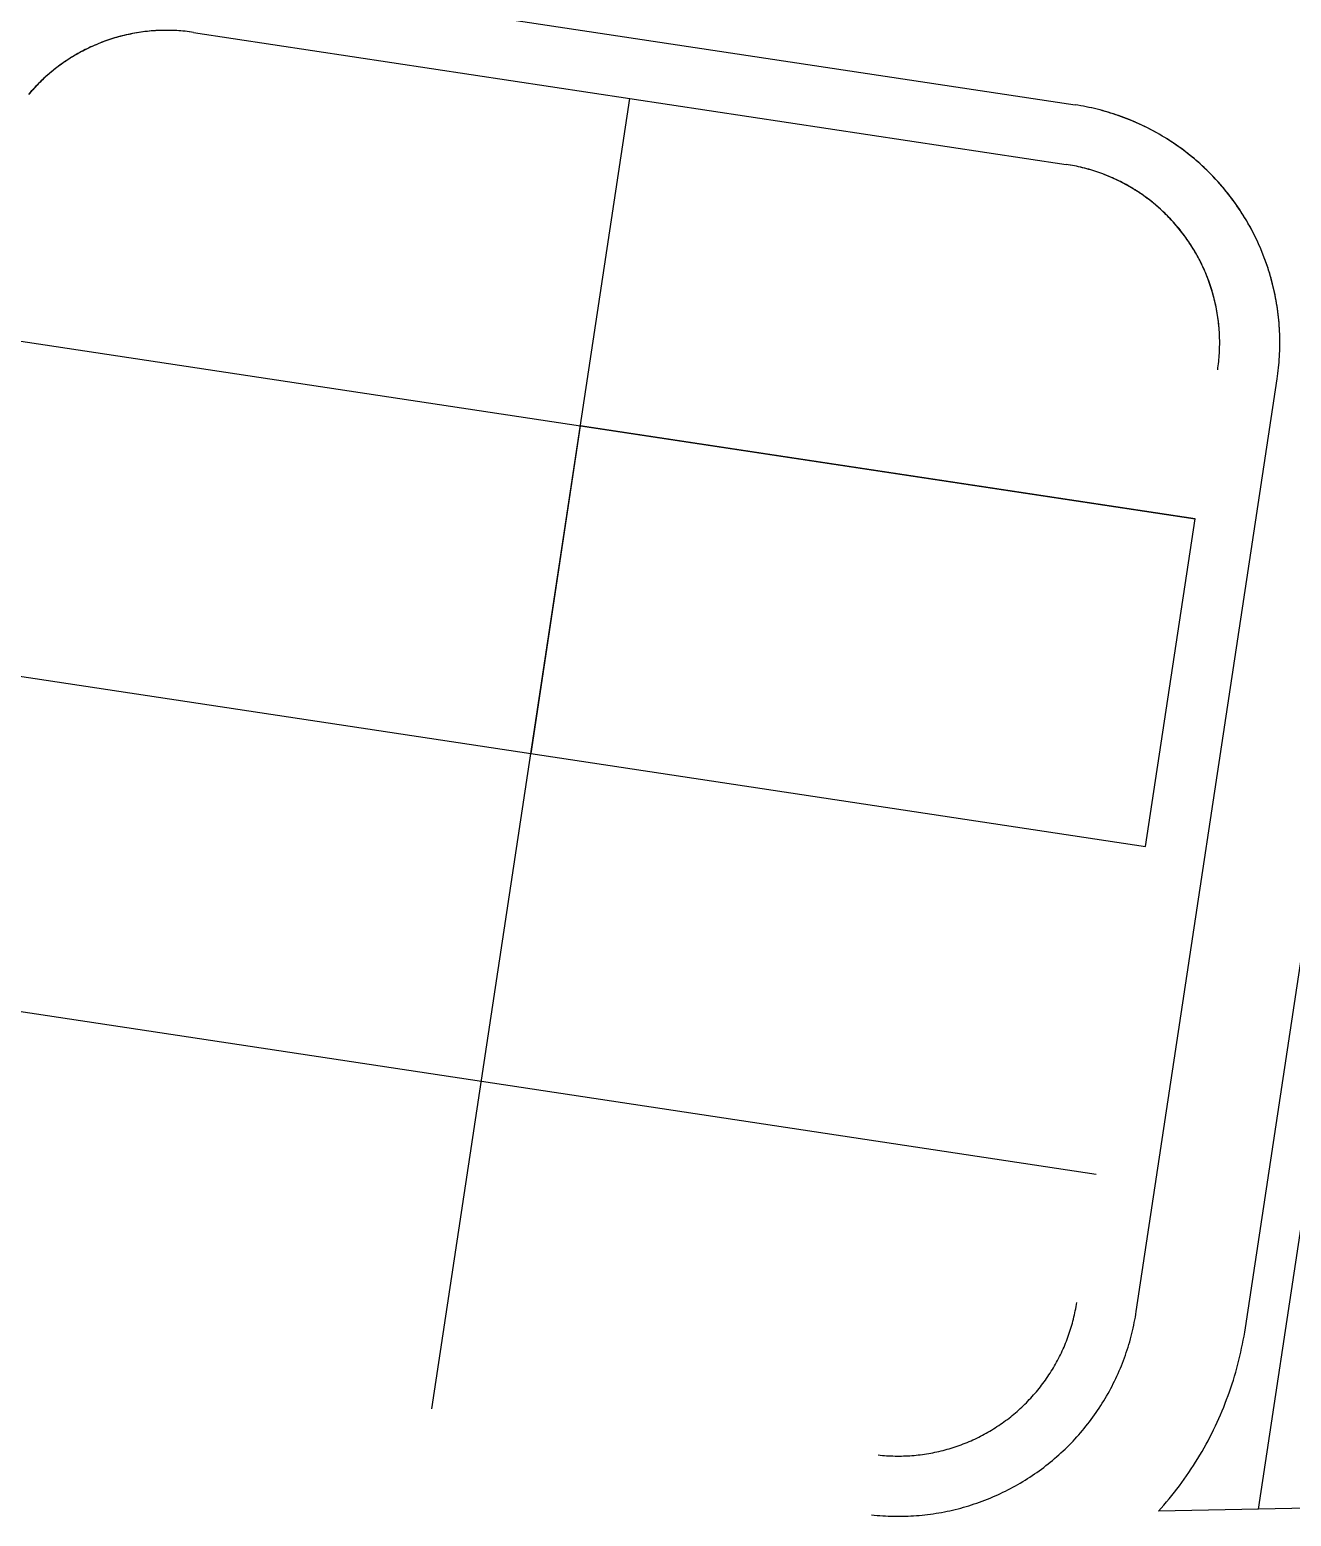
# Model space of a CAD drawing. Header units: metres. Extents: x 680594 to 684853, y 828874 to 830078.
# Drawn here: x 682629.1 to 682692, y 829528.9 to 829602.9 of the extents above; entities that cross this region are included whole.
import ezdxf

# ---------------------------------------------------------------- set-up
doc = ezdxf.new("R2010")
doc.units = ezdxf.units.M
doc.layers.add('PLOT_LINES', color=7, linetype='Continuous')

msp = doc.modelspace()

# ---------------------------------------------------------------- linework, layer by layer
at = {"layer": 'PLOT_LINES'}
for points in [[(682690.367, 829529.224), (682722.522, 829741.898)], [(682690.367, 829529.224), (682722.522, 829741.898)], [(682689.71, 829538.256), (682718.171, 829726.494)], [(682689.71, 829538.256), (682718.171, 829726.494)], [(682637.721, 829605.78), (682681.226, 829599.202)], [(682637.721, 829605.78), (682681.226, 829599.202)], [(682637.272, 829602.814), (682637.168, 829602.829), (682637.063, 829602.843), (682636.958, 829602.855), (682636.853, 829602.867), (682636.748, 829602.877), (682636.643, 829602.886), (682636.538, 829602.894), (682636.433, 829602.901), (682636.327, 829602.906), (682636.222, 829602.91), (682636.117, 829602.913), (682636.011, 829602.914), (682635.906, 829602.915), (682635.8, 829602.914), (682635.695, 829602.912), (682635.589, 829602.908), (682635.484, 829602.904), (682635.378, 829602.898), (682635.273, 829602.891), (682635.168, 829602.883), (682635.063, 829602.873), (682634.958, 829602.862), (682634.853, 829602.851), (682634.748, 829602.837), (682634.644, 829602.823), (682634.54, 829602.807), (682634.435, 829602.79), (682634.332, 829602.772), (682634.228, 829602.753), (682634.124, 829602.732), (682634.021, 829602.711), (682633.918, 829602.688), (682633.815, 829602.664), (682633.713, 829602.638), (682633.611, 829602.612), (682633.509, 829602.584), (682633.408, 829602.555), (682633.307, 829602.525), (682633.206, 829602.494), (682633.105, 829602.461), (682633.005, 829602.428), (682632.906, 829602.393), (682632.807, 829602.357), (682632.708, 829602.32), (682632.61, 829602.281), (682632.512, 829602.242), (682632.414, 829602.201), (682632.318, 829602.159), (682632.221, 829602.117), (682632.125, 829602.073), (682632.03, 829602.027), (682631.935, 829601.981), (682631.841, 829601.934), (682631.747, 829601.885), (682631.654, 829601.836), (682631.561, 829601.785), (682631.469, 829601.734), (682631.378, 829601.681), (682631.287, 829601.627), (682631.197, 829601.572), (682631.108, 829601.516), (682631.019, 829601.459), (682630.931, 829601.401), (682630.844, 829601.342), (682630.757, 829601.282), (682630.671, 829601.221), (682630.586, 829601.159), (682630.501, 829601.095), (682630.417, 829601.031), (682630.334, 829600.966), (682630.252, 829600.9), (682630.17, 829600.833), (682630.09, 829600.765), (682630.01, 829600.696), (682629.931, 829600.627), (682629.852, 829600.556), (682629.775, 829600.484), (682629.698, 829600.412), (682629.623, 829600.338), (682629.548, 829600.264), (682629.474, 829600.189), (682629.401, 829600.113), (682629.329, 829600.036), (682629.257, 829599.958), (682629.187, 829599.879), (682629.117, 829599.8), (682629.049, 829599.72)], [(682637.272, 829602.814), (682637.168, 829602.829), (682637.065, 829602.843), (682636.961, 829602.855), (682636.857, 829602.867), (682636.752, 829602.877), (682636.648, 829602.886), (682636.544, 829602.894), (682636.439, 829602.9), (682636.335, 829602.906), (682636.23, 829602.91), (682636.125, 829602.913), (682636.02, 829602.914), (682635.916, 829602.915), (682635.811, 829602.914), (682635.706, 829602.912), (682635.602, 829602.909), (682635.497, 829602.905), (682635.392, 829602.899), (682635.288, 829602.892), (682635.184, 829602.884), (682635.079, 829602.875), (682634.975, 829602.864), (682634.871, 829602.853), (682634.767, 829602.84), (682634.663, 829602.826), (682634.56, 829602.81), (682634.456, 829602.794), (682634.353, 829602.776), (682634.25, 829602.757), (682634.147, 829602.737), (682634.045, 829602.716), (682633.943, 829602.693), (682633.841, 829602.67), (682633.739, 829602.645), (682633.637, 829602.619), (682633.536, 829602.592), (682633.435, 829602.563), (682633.335, 829602.534), (682633.235, 829602.503), (682633.135, 829602.471), (682633.036, 829602.438), (682632.937, 829602.404), (682632.838, 829602.368), (682632.74, 829602.332), (682632.642, 829602.294), (682632.545, 829602.255), (682632.448, 829602.215), (682632.352, 829602.174), (682632.256, 829602.132), (682632.161, 829602.089), (682632.066, 829602.045), (682631.972, 829601.999), (682631.878, 829601.953), (682631.784, 829601.905), (682631.692, 829601.856), (682631.6, 829601.806), (682631.508, 829601.756), (682631.417, 829601.704), (682631.327, 829601.651), (682631.237, 829601.597), (682631.148, 829601.541), (682631.06, 829601.485), (682630.972, 829601.428), (682630.885, 829601.37), (682630.798, 829601.311), (682630.713, 829601.251), (682630.628, 829601.19), (682630.543, 829601.127), (682630.46, 829601.064), (682630.377, 829601), (682630.295, 829600.935), (682630.214, 829600.869), (682630.133, 829600.802), (682630.053, 829600.734), (682629.975, 829600.666), (682629.896, 829600.596), (682629.819, 829600.525), (682629.743, 829600.454), (682629.667, 829600.381), (682629.592, 829600.308), (682629.518, 829600.234), (682629.445, 829600.159), (682629.373, 829600.083), (682629.301, 829600.006), (682629.231, 829599.929), (682629.162, 829599.851), (682629.093, 829599.771)], [(682637.272, 829602.814), (682680.778, 829596.236)], [(682637.272, 829602.814), (682680.778, 829596.236)], [(682649.151, 829534.219), (682659.025, 829599.525)], [(682649.151, 829534.219), (682659.025, 829599.525)], [(682649.151, 829534.219), (682659.025, 829599.525)], [(682649.151, 829534.219), (682659.025, 829599.525)], [(682649.151, 829534.219), (682659.025, 829599.525)], [(682649.151, 829534.219), (682659.025, 829599.525)], [(682649.151, 829534.219), (682659.025, 829599.525)], [(682649.151, 829534.219), (682659.025, 829599.525)], [(682691.297, 829585.543), (682691.317, 829585.681), (682691.336, 829585.82), (682691.353, 829585.958), (682691.368, 829586.097), (682691.382, 829586.236), (682691.394, 829586.375), (682691.404, 829586.514), (682691.413, 829586.654), (682691.42, 829586.793), (682691.425, 829586.933), (682691.429, 829587.072), (682691.432, 829587.212), (682691.432, 829587.351), (682691.431, 829587.491), (682691.429, 829587.631), (682691.424, 829587.77), (682691.418, 829587.91), (682691.411, 829588.049), (682691.402, 829588.189), (682691.391, 829588.328), (682691.379, 829588.467), (682691.365, 829588.606), (682691.349, 829588.744), (682691.332, 829588.883), (682691.313, 829589.021), (682691.293, 829589.16), (682691.271, 829589.297), (682691.247, 829589.435), (682691.222, 829589.572), (682691.195, 829589.709), (682691.167, 829589.846), (682691.137, 829589.982), (682691.105, 829590.118), (682691.072, 829590.254), (682691.037, 829590.389), (682691.001, 829590.524), (682690.963, 829590.659), (682690.924, 829590.793), (682690.883, 829590.926), (682690.84, 829591.059), (682690.796, 829591.191), (682690.751, 829591.323), (682690.704, 829591.455), (682690.655, 829591.586), (682690.605, 829591.716), (682690.553, 829591.846), (682690.5, 829591.975), (682690.445, 829592.103), (682690.389, 829592.231), (682690.331, 829592.358), (682690.272, 829592.485), (682690.211, 829592.61), (682690.149, 829592.736), (682690.086, 829592.86), (682690.021, 829592.983), (682689.954, 829593.106), (682689.886, 829593.228), (682689.817, 829593.35), (682689.747, 829593.47), (682689.675, 829593.59), (682689.601, 829593.708), (682689.526, 829593.826), (682689.45, 829593.943), (682689.373, 829594.059), (682689.294, 829594.175), (682689.213, 829594.289), (682689.132, 829594.402), (682689.049, 829594.515), (682688.965, 829594.626), (682688.879, 829594.736), (682688.793, 829594.846), (682688.705, 829594.954), (682688.615, 829595.062), (682688.525, 829595.168), (682688.433, 829595.273), (682688.34, 829595.377), (682688.246, 829595.48), (682688.151, 829595.582), (682688.054, 829595.683), (682687.956, 829595.783), (682687.858, 829595.882), (682687.758, 829595.979), (682687.657, 829596.075), (682687.554, 829596.171), (682687.451, 829596.264), (682687.347, 829596.357), (682687.241, 829596.449), (682687.135, 829596.539), (682687.027, 829596.628), (682686.918, 829596.716), (682686.809, 829596.802), (682686.698, 829596.887), (682686.586, 829596.971), (682686.474, 829597.054), (682686.36, 829597.135), (682686.246, 829597.215), (682686.13, 829597.294), (682686.014, 829597.371), (682685.897, 829597.447), (682685.779, 829597.521), (682685.66, 829597.594), (682685.54, 829597.666), (682685.42, 829597.737), (682685.298, 829597.806), (682685.176, 829597.873), (682685.053, 829597.939), (682684.929, 829598.004), (682684.805, 829598.067), (682684.68, 829598.129), (682684.554, 829598.189), (682684.427, 829598.248), (682684.3, 829598.305), (682684.172, 829598.361), (682684.043, 829598.416), (682683.914, 829598.469), (682683.784, 829598.52), (682683.654, 829598.57), (682683.523, 829598.618), (682683.391, 829598.665), (682683.259, 829598.71), (682683.127, 829598.754), (682682.994, 829598.796), (682682.86, 829598.837), (682682.726, 829598.876), (682682.591, 829598.914), (682682.457, 829598.95), (682682.321, 829598.984), (682682.185, 829599.017), (682682.049, 829599.048), (682681.913, 829599.078), (682681.776, 829599.106), (682681.639, 829599.132), (682681.502, 829599.157), (682681.364, 829599.18), (682681.226, 829599.202)], [(682691.297, 829585.543), (682691.318, 829585.682), (682691.336, 829585.822), (682691.353, 829585.961), (682691.368, 829586.101), (682691.382, 829586.241), (682691.394, 829586.381), (682691.404, 829586.522), (682691.413, 829586.662), (682691.42, 829586.803), (682691.426, 829586.943), (682691.429, 829587.084), (682691.432, 829587.224), (682691.432, 829587.365), (682691.431, 829587.506), (682691.428, 829587.646), (682691.424, 829587.787), (682691.418, 829587.927), (682691.41, 829588.068), (682691.4, 829588.208), (682691.389, 829588.349), (682691.377, 829588.489), (682691.362, 829588.629), (682691.347, 829588.768), (682691.329, 829588.908), (682691.31, 829589.047), (682691.289, 829589.186), (682691.266, 829589.325), (682691.242, 829589.464), (682691.216, 829589.602), (682691.189, 829589.74), (682691.16, 829589.878), (682691.13, 829590.015), (682691.097, 829590.152), (682691.064, 829590.288), (682691.028, 829590.425), (682690.991, 829590.56), (682690.953, 829590.696), (682690.912, 829590.83), (682690.871, 829590.965), (682690.827, 829591.099), (682690.782, 829591.232), (682690.736, 829591.365), (682690.688, 829591.497), (682690.639, 829591.629), (682690.587, 829591.76), (682690.535, 829591.89), (682690.481, 829592.02), (682690.425, 829592.149), (682690.368, 829592.278), (682690.309, 829592.405), (682690.249, 829592.533), (682690.187, 829592.659), (682690.124, 829592.785), (682690.06, 829592.91), (682689.994, 829593.034), (682689.926, 829593.157), (682689.857, 829593.28), (682689.787, 829593.402), (682689.715, 829593.523), (682689.642, 829593.643), (682689.567, 829593.762), (682689.491, 829593.88), (682689.414, 829593.998), (682689.335, 829594.114), (682689.255, 829594.23), (682689.173, 829594.345), (682689.091, 829594.458), (682689.006, 829594.571), (682688.921, 829594.683), (682688.834, 829594.794), (682688.746, 829594.903), (682688.657, 829595.012), (682688.566, 829595.12), (682688.474, 829595.226), (682688.381, 829595.332), (682688.287, 829595.436), (682688.191, 829595.539), (682688.095, 829595.641), (682687.997, 829595.742), (682687.898, 829595.842), (682687.797, 829595.941), (682687.696, 829596.038), (682687.593, 829596.134), (682687.49, 829596.23), (682687.385, 829596.323), (682687.279, 829596.416), (682687.172, 829596.507), (682687.064, 829596.597), (682686.955, 829596.686), (682686.845, 829596.774), (682686.734, 829596.86), (682686.622, 829596.945), (682686.508, 829597.029), (682686.394, 829597.111), (682686.279, 829597.192), (682686.163, 829597.271), (682686.046, 829597.35), (682685.929, 829597.426), (682685.81, 829597.502), (682685.69, 829597.576), (682685.57, 829597.649), (682685.449, 829597.72), (682685.326, 829597.79), (682685.203, 829597.858), (682685.08, 829597.925), (682684.955, 829597.99), (682684.83, 829598.054), (682684.704, 829598.117), (682684.577, 829598.178), (682684.45, 829598.238), (682684.322, 829598.296), (682684.193, 829598.352), (682684.063, 829598.407), (682683.933, 829598.461), (682683.803, 829598.513), (682683.671, 829598.563), (682683.539, 829598.612), (682683.407, 829598.66), (682683.274, 829598.705), (682683.14, 829598.75), (682683.006, 829598.792), (682682.872, 829598.833), (682682.737, 829598.873), (682682.601, 829598.911), (682682.466, 829598.947), (682682.329, 829598.982), (682682.193, 829599.015), (682682.055, 829599.047), (682681.918, 829599.077), (682681.78, 829599.105), (682681.642, 829599.132), (682681.504, 829599.157), (682681.365, 829599.18), (682681.226, 829599.202)], [(682688.331, 829585.992), (682688.346, 829586.095), (682688.36, 829586.199), (682688.373, 829586.303), (682688.384, 829586.407), (682688.394, 829586.511), (682688.403, 829586.616), (682688.411, 829586.72), (682688.418, 829586.825), (682688.423, 829586.929), (682688.427, 829587.034), (682688.43, 829587.138), (682688.432, 829587.243), (682688.432, 829587.348), (682688.431, 829587.453), (682688.429, 829587.557), (682688.426, 829587.662), (682688.422, 829587.767), (682688.416, 829587.871), (682688.409, 829587.976), (682688.401, 829588.08), (682688.392, 829588.184), (682688.382, 829588.289), (682688.37, 829588.393), (682688.357, 829588.497), (682688.343, 829588.6), (682688.328, 829588.704), (682688.311, 829588.807), (682688.294, 829588.911), (682688.275, 829589.014), (682688.255, 829589.116), (682688.233, 829589.219), (682688.211, 829589.321), (682688.187, 829589.423), (682688.162, 829589.525), (682688.136, 829589.626), (682688.109, 829589.727), (682688.081, 829589.828), (682688.051, 829589.929), (682688.02, 829590.029), (682687.988, 829590.128), (682687.955, 829590.228), (682687.921, 829590.327), (682687.886, 829590.425), (682687.849, 829590.524), (682687.812, 829590.621), (682687.773, 829590.719), (682687.733, 829590.815), (682687.692, 829590.912), (682687.65, 829591.008), (682687.606, 829591.103), (682687.562, 829591.198), (682687.517, 829591.292), (682687.47, 829591.386), (682687.422, 829591.479), (682687.374, 829591.572), (682687.324, 829591.664), (682687.273, 829591.755), (682687.221, 829591.846), (682687.168, 829591.937), (682687.114, 829592.026), (682687.059, 829592.115), (682687.003, 829592.204), (682686.946, 829592.292), (682686.887, 829592.379), (682686.828, 829592.465), (682686.768, 829592.551), (682686.707, 829592.636), (682686.645, 829592.72), (682686.582, 829592.804), (682686.518, 829592.887), (682686.453, 829592.969), (682686.387, 829593.05), (682686.32, 829593.13), (682686.252, 829593.21), (682686.183, 829593.289), (682686.113, 829593.367), (682686.043, 829593.445), (682685.971, 829593.521), (682685.899, 829593.597), (682685.825, 829593.672), (682685.751, 829593.746), (682685.676, 829593.819), (682685.6, 829593.891), (682685.524, 829593.962), (682685.446, 829594.033), (682685.368, 829594.102), (682685.289, 829594.171), (682685.209, 829594.238), (682685.128, 829594.305), (682685.047, 829594.371), (682684.965, 829594.436), (682684.882, 829594.5), (682684.798, 829594.563), (682684.713, 829594.625), (682684.628, 829594.685), (682684.542, 829594.745), (682684.456, 829594.804), (682684.369, 829594.862), (682684.281, 829594.919), (682684.192, 829594.975), (682684.103, 829595.03), (682684.013, 829595.084), (682683.923, 829595.137), (682683.832, 829595.188), (682683.74, 829595.239), (682683.648, 829595.289), (682683.555, 829595.337), (682683.462, 829595.385), (682683.368, 829595.431), (682683.273, 829595.476), (682683.178, 829595.52), (682683.083, 829595.563), (682682.987, 829595.605), (682682.89, 829595.646), (682682.794, 829595.686), (682682.696, 829595.724), (682682.598, 829595.762), (682682.5, 829595.798), (682682.401, 829595.833), (682682.302, 829595.867), (682682.203, 829595.9), (682682.103, 829595.932), (682682.003, 829595.962), (682681.902, 829595.991), (682681.802, 829596.02), (682681.7, 829596.046), (682681.599, 829596.072), (682681.497, 829596.097), (682681.395, 829596.12), (682681.293, 829596.143), (682681.19, 829596.164), (682681.087, 829596.184), (682680.984, 829596.202), (682680.881, 829596.22), (682680.778, 829596.236)], [(682688.331, 829585.992), (682688.346, 829586.096), (682688.36, 829586.201), (682688.373, 829586.305), (682688.384, 829586.41), (682688.395, 829586.515), (682688.404, 829586.62), (682688.411, 829586.725), (682688.418, 829586.831), (682688.423, 829586.936), (682688.427, 829587.042), (682688.43, 829587.147), (682688.432, 829587.253), (682688.432, 829587.358), (682688.431, 829587.464), (682688.429, 829587.569), (682688.426, 829587.674), (682688.421, 829587.78), (682688.415, 829587.885), (682688.408, 829587.99), (682688.4, 829588.096), (682688.391, 829588.201), (682688.38, 829588.306), (682688.368, 829588.41), (682688.355, 829588.515), (682688.34, 829588.62), (682688.325, 829588.724), (682688.308, 829588.828), (682688.29, 829588.932), (682688.27, 829589.036), (682688.25, 829589.139), (682688.228, 829589.243), (682688.205, 829589.345), (682688.181, 829589.448), (682688.156, 829589.551), (682688.129, 829589.653), (682688.101, 829589.754), (682688.072, 829589.856), (682688.042, 829589.957), (682688.011, 829590.058), (682687.979, 829590.158), (682687.945, 829590.258), (682687.91, 829590.358), (682687.874, 829590.457), (682687.837, 829590.556), (682687.799, 829590.654), (682687.759, 829590.752), (682687.719, 829590.849), (682687.677, 829590.946), (682687.634, 829591.042), (682687.59, 829591.138), (682687.545, 829591.234), (682687.499, 829591.329), (682687.451, 829591.423), (682687.403, 829591.517), (682687.353, 829591.61), (682687.303, 829591.702), (682687.251, 829591.794), (682687.198, 829591.886), (682687.144, 829591.976), (682687.089, 829592.066), (682687.033, 829592.156), (682686.976, 829592.245), (682686.918, 829592.333), (682686.859, 829592.42), (682686.799, 829592.507), (682686.738, 829592.593), (682686.676, 829592.678), (682686.613, 829592.763), (682686.549, 829592.846), (682686.484, 829592.929), (682686.418, 829593.012), (682686.351, 829593.093), (682686.283, 829593.174), (682686.214, 829593.254), (682686.144, 829593.333), (682686.073, 829593.411), (682686.002, 829593.489), (682685.929, 829593.565), (682685.856, 829593.641), (682685.781, 829593.716), (682685.706, 829593.79), (682685.63, 829593.863), (682685.553, 829593.935), (682685.475, 829594.006), (682685.397, 829594.077), (682685.317, 829594.146), (682685.237, 829594.215), (682685.156, 829594.282), (682685.074, 829594.349), (682684.992, 829594.415), (682684.908, 829594.479), (682684.824, 829594.543), (682684.739, 829594.606), (682684.654, 829594.667), (682684.568, 829594.728), (682684.481, 829594.788), (682684.393, 829594.846), (682684.304, 829594.904), (682684.215, 829594.961), (682684.126, 829595.016), (682684.035, 829595.071), (682683.944, 829595.124), (682683.853, 829595.177), (682683.761, 829595.228), (682683.668, 829595.278), (682683.574, 829595.327), (682683.481, 829595.375), (682683.386, 829595.422), (682683.291, 829595.468), (682683.195, 829595.512), (682683.099, 829595.556), (682683.003, 829595.598), (682682.906, 829595.64), (682682.808, 829595.68), (682682.71, 829595.719), (682682.612, 829595.757), (682682.513, 829595.793), (682682.413, 829595.829), (682682.314, 829595.863), (682682.213, 829595.896), (682682.113, 829595.929), (682682.012, 829595.959), (682681.911, 829595.989), (682681.809, 829596.017), (682681.707, 829596.045), (682681.605, 829596.071), (682681.502, 829596.096), (682681.4, 829596.119), (682681.297, 829596.142), (682681.193, 829596.163), (682681.09, 829596.183), (682680.986, 829596.202), (682680.882, 829596.219), (682680.778, 829596.236)], [(682625.905, 829587.835), (682687.208, 829578.566)], [(682625.905, 829587.835), (682687.208, 829578.566)], [(682684.272, 829539.078), (682691.297, 829585.543)], [(682684.272, 829539.078), (682691.297, 829585.543)], [(682687.208, 829578.566), (682656.557, 829583.2), (682654.089, 829566.876), (682684.74, 829562.241), (682687.208, 829578.566)], [(682623.437, 829571.51), (682684.74, 829562.241)], [(682623.437, 829571.51), (682684.74, 829562.241)], [(682620.969, 829555.186), (682682.272, 829545.917)], [(682620.969, 829555.186), (682682.272, 829545.917)], [(682671.405, 829531.928), (682671.51, 829531.917), (682671.615, 829531.907), (682671.72, 829531.898), (682671.825, 829531.891), (682671.93, 829531.884), (682672.035, 829531.88), (682672.14, 829531.876), (682672.246, 829531.873), (682672.351, 829531.872), (682672.456, 829531.872), (682672.561, 829531.873), (682672.667, 829531.876), (682672.772, 829531.879), (682672.877, 829531.884), (682672.982, 829531.89), (682673.087, 829531.898), (682673.192, 829531.906), (682673.297, 829531.916), (682673.401, 829531.927), (682673.506, 829531.939), (682673.61, 829531.953), (682673.715, 829531.967), (682673.819, 829531.983), (682673.923, 829532), (682674.026, 829532.019), (682674.13, 829532.038), (682674.233, 829532.059), (682674.336, 829532.081), (682674.438, 829532.104), (682674.541, 829532.128), (682674.643, 829532.154), (682674.745, 829532.181), (682674.846, 829532.209), (682674.947, 829532.238), (682675.048, 829532.268), (682675.149, 829532.3), (682675.249, 829532.332), (682675.349, 829532.366), (682675.448, 829532.401), (682675.547, 829532.437), (682675.645, 829532.475), (682675.743, 829532.513), (682675.841, 829532.553), (682675.938, 829532.593), (682676.034, 829532.635), (682676.13, 829532.678), (682676.226, 829532.722), (682676.321, 829532.768), (682676.416, 829532.814), (682676.51, 829532.861), (682676.603, 829532.91), (682676.696, 829532.959), (682676.788, 829533.01), (682676.88, 829533.062), (682676.971, 829533.115), (682677.061, 829533.169), (682677.151, 829533.224), (682677.24, 829533.28), (682677.329, 829533.337), (682677.416, 829533.395), (682677.503, 829533.454), (682677.59, 829533.514), (682677.676, 829533.575), (682677.761, 829533.637), (682677.845, 829533.7), (682677.928, 829533.764), (682678.011, 829533.83), (682678.093, 829533.896), (682678.174, 829533.963), (682678.255, 829534.03), (682678.334, 829534.099), (682678.413, 829534.169), (682678.491, 829534.24), (682678.568, 829534.311), (682678.645, 829534.384), (682678.72, 829534.457), (682678.795, 829534.532), (682678.868, 829534.607), (682678.941, 829534.683), (682679.013, 829534.76), (682679.084, 829534.837), (682679.154, 829534.916), (682679.223, 829534.995), (682679.292, 829535.075), (682679.359, 829535.156), (682679.425, 829535.238), (682679.491, 829535.32), (682679.555, 829535.404), (682679.619, 829535.488), (682679.681, 829535.572), (682679.743, 829535.658), (682679.803, 829535.744), (682679.863, 829535.831), (682679.921, 829535.918), (682679.979, 829536.007), (682680.035, 829536.095), (682680.09, 829536.185), (682680.145, 829536.275), (682680.198, 829536.366), (682680.25, 829536.457), (682680.301, 829536.549), (682680.351, 829536.642), (682680.4, 829536.735), (682680.448, 829536.829), (682680.495, 829536.923), (682680.54, 829537.018), (682680.585, 829537.114), (682680.628, 829537.21), (682680.67, 829537.306), (682680.712, 829537.403), (682680.752, 829537.5), (682680.79, 829537.598), (682680.828, 829537.696), (682680.865, 829537.795), (682680.9, 829537.894), (682680.934, 829537.994), (682680.967, 829538.094), (682680.999, 829538.194), (682681.03, 829538.295), (682681.06, 829538.396), (682681.088, 829538.497), (682681.115, 829538.599), (682681.141, 829538.701), (682681.166, 829538.803), (682681.19, 829538.906), (682681.212, 829539.009), (682681.233, 829539.112), (682681.253, 829539.215), (682681.272, 829539.319), (682681.289, 829539.422), (682681.306, 829539.526)], [(682671.405, 829531.928), (682671.51, 829531.917), (682671.615, 829531.907), (682671.72, 829531.898), (682671.825, 829531.891), (682671.93, 829531.884), (682672.035, 829531.88), (682672.14, 829531.876), (682672.246, 829531.873), (682672.351, 829531.872), (682672.456, 829531.872), (682672.561, 829531.873), (682672.667, 829531.876), (682672.772, 829531.879), (682672.877, 829531.884), (682672.982, 829531.89), (682673.087, 829531.898), (682673.192, 829531.906), (682673.297, 829531.916), (682673.401, 829531.927), (682673.506, 829531.939), (682673.61, 829531.953), (682673.715, 829531.967), (682673.819, 829531.983), (682673.923, 829532), (682674.026, 829532.019), (682674.13, 829532.038), (682674.233, 829532.059), (682674.336, 829532.081), (682674.438, 829532.104), (682674.541, 829532.128), (682674.643, 829532.154), (682674.745, 829532.181), (682674.846, 829532.209), (682674.947, 829532.238), (682675.048, 829532.268), (682675.149, 829532.3), (682675.249, 829532.332), (682675.349, 829532.366), (682675.448, 829532.401), (682675.547, 829532.437), (682675.645, 829532.475), (682675.743, 829532.513), (682675.841, 829532.553), (682675.938, 829532.593), (682676.034, 829532.635), (682676.13, 829532.678), (682676.226, 829532.722), (682676.321, 829532.768), (682676.416, 829532.814), (682676.51, 829532.861), (682676.603, 829532.91), (682676.696, 829532.959), (682676.788, 829533.01), (682676.88, 829533.062), (682676.971, 829533.115), (682677.061, 829533.169), (682677.151, 829533.224), (682677.24, 829533.28), (682677.329, 829533.337), (682677.416, 829533.395), (682677.503, 829533.454), (682677.59, 829533.514), (682677.676, 829533.575), (682677.761, 829533.637), (682677.845, 829533.7), (682677.928, 829533.764), (682678.011, 829533.83), (682678.093, 829533.896), (682678.174, 829533.963), (682678.255, 829534.03), (682678.334, 829534.099), (682678.413, 829534.169), (682678.491, 829534.24), (682678.568, 829534.311), (682678.645, 829534.384), (682678.72, 829534.457), (682678.795, 829534.532), (682678.868, 829534.607), (682678.941, 829534.683), (682679.013, 829534.76), (682679.084, 829534.837), (682679.154, 829534.916), (682679.223, 829534.995), (682679.292, 829535.075), (682679.359, 829535.156), (682679.425, 829535.238), (682679.491, 829535.32), (682679.555, 829535.404), (682679.619, 829535.488), (682679.681, 829535.572), (682679.743, 829535.658), (682679.803, 829535.744), (682679.863, 829535.831), (682679.921, 829535.918), (682679.979, 829536.007), (682680.035, 829536.095), (682680.09, 829536.185), (682680.145, 829536.275), (682680.198, 829536.366), (682680.25, 829536.457), (682680.301, 829536.549), (682680.351, 829536.642), (682680.4, 829536.735), (682680.448, 829536.829), (682680.495, 829536.923), (682680.54, 829537.018), (682680.585, 829537.114), (682680.628, 829537.21), (682680.67, 829537.306), (682680.712, 829537.403), (682680.752, 829537.5), (682680.79, 829537.598), (682680.828, 829537.696), (682680.865, 829537.795), (682680.9, 829537.894), (682680.934, 829537.994), (682680.967, 829538.094), (682680.999, 829538.194), (682681.03, 829538.295), (682681.06, 829538.396), (682681.088, 829538.497), (682681.115, 829538.599), (682681.141, 829538.701), (682681.166, 829538.803), (682681.19, 829538.906), (682681.212, 829539.009), (682681.233, 829539.112), (682681.253, 829539.215), (682681.272, 829539.319), (682681.289, 829539.422), (682681.306, 829539.526)], [(682671.072, 829528.946), (682671.211, 829528.932), (682671.351, 829528.918), (682671.491, 829528.907), (682671.631, 829528.897), (682671.771, 829528.889), (682671.911, 829528.882), (682672.051, 829528.877), (682672.192, 829528.874), (682672.332, 829528.872), (682672.472, 829528.872), (682672.613, 829528.874), (682672.753, 829528.877), (682672.893, 829528.882), (682673.034, 829528.888), (682673.174, 829528.896), (682673.314, 829528.906), (682673.454, 829528.918), (682673.593, 829528.931), (682673.733, 829528.945), (682673.872, 829528.962), (682674.012, 829528.98), (682674.151, 829528.999), (682674.289, 829529.02), (682674.428, 829529.043), (682674.566, 829529.068), (682674.704, 829529.094), (682674.841, 829529.121), (682674.979, 829529.151), (682675.116, 829529.182), (682675.252, 829529.214), (682675.388, 829529.248), (682675.524, 829529.284), (682675.659, 829529.321), (682675.794, 829529.36), (682675.929, 829529.4), (682676.063, 829529.442), (682676.196, 829529.486), (682676.329, 829529.531), (682676.461, 829529.578), (682676.593, 829529.626), (682676.724, 829529.675), (682676.855, 829529.727), (682676.985, 829529.78), (682677.115, 829529.834), (682677.243, 829529.89), (682677.372, 829529.947), (682677.499, 829530.006), (682677.626, 829530.066), (682677.752, 829530.128), (682677.877, 829530.191), (682678.002, 829530.256), (682678.125, 829530.322), (682678.248, 829530.39), (682678.371, 829530.459), (682678.492, 829530.529), (682678.613, 829530.601), (682678.732, 829530.674), (682678.851, 829530.749), (682678.969, 829530.825), (682679.086, 829530.902), (682679.202, 829530.981), (682679.317, 829531.061), (682679.432, 829531.143), (682679.545, 829531.226), (682679.657, 829531.31), (682679.769, 829531.395), (682679.879, 829531.482), (682679.988, 829531.57), (682680.097, 829531.659), (682680.204, 829531.75), (682680.31, 829531.842), (682680.415, 829531.935), (682680.519, 829532.029), (682680.622, 829532.125), (682680.724, 829532.221), (682680.824, 829532.319), (682680.924, 829532.418), (682681.022, 829532.518), (682681.119, 829532.62), (682681.215, 829532.722), (682681.31, 829532.826), (682681.403, 829532.93), (682681.496, 829533.036), (682681.587, 829533.143), (682681.676, 829533.251), (682681.765, 829533.36), (682681.852, 829533.47), (682681.938, 829533.581), (682682.023, 829533.693), (682682.106, 829533.806), (682682.188, 829533.92), (682682.269, 829534.035), (682682.348, 829534.15), (682682.426, 829534.267), (682682.502, 829534.385), (682682.578, 829534.503), (682682.651, 829534.623), (682682.724, 829534.743), (682682.795, 829534.864), (682682.864, 829534.986), (682682.932, 829535.109), (682682.999, 829535.232), (682683.064, 829535.356), (682683.128, 829535.481), (682683.19, 829535.607), (682683.251, 829535.734), (682683.311, 829535.861), (682683.369, 829535.989), (682683.425, 829536.117), (682683.48, 829536.247), (682683.533, 829536.376), (682683.585, 829536.507), (682683.635, 829536.638), (682683.684, 829536.769), (682683.731, 829536.902), (682683.777, 829537.034), (682683.821, 829537.168), (682683.863, 829537.301), (682683.904, 829537.436), (682683.944, 829537.57), (682683.982, 829537.706), (682684.018, 829537.841), (682684.053, 829537.977), (682684.086, 829538.114), (682684.117, 829538.25), (682684.147, 829538.387), (682684.175, 829538.525), (682684.202, 829538.663), (682684.227, 829538.801), (682684.25, 829538.939), (682684.272, 829539.078)], [(682671.072, 829528.946), (682671.211, 829528.932), (682671.351, 829528.918), (682671.491, 829528.907), (682671.631, 829528.897), (682671.771, 829528.889), (682671.911, 829528.882), (682672.051, 829528.877), (682672.192, 829528.874), (682672.332, 829528.872), (682672.472, 829528.872), (682672.613, 829528.874), (682672.753, 829528.877), (682672.893, 829528.882), (682673.034, 829528.888), (682673.174, 829528.896), (682673.314, 829528.906), (682673.454, 829528.918), (682673.593, 829528.931), (682673.733, 829528.945), (682673.872, 829528.962), (682674.012, 829528.98), (682674.151, 829528.999), (682674.289, 829529.02), (682674.428, 829529.043), (682674.566, 829529.068), (682674.704, 829529.094), (682674.841, 829529.121), (682674.979, 829529.151), (682675.116, 829529.182), (682675.252, 829529.214), (682675.388, 829529.248), (682675.524, 829529.284), (682675.659, 829529.321), (682675.794, 829529.36), (682675.929, 829529.4), (682676.063, 829529.442), (682676.196, 829529.486), (682676.329, 829529.531), (682676.461, 829529.578), (682676.593, 829529.626), (682676.724, 829529.675), (682676.855, 829529.727), (682676.985, 829529.78), (682677.115, 829529.834), (682677.243, 829529.89), (682677.372, 829529.947), (682677.499, 829530.006), (682677.626, 829530.066), (682677.752, 829530.128), (682677.877, 829530.191), (682678.002, 829530.256), (682678.125, 829530.322), (682678.248, 829530.39), (682678.371, 829530.459), (682678.492, 829530.529), (682678.613, 829530.601), (682678.732, 829530.674), (682678.851, 829530.749), (682678.969, 829530.825), (682679.086, 829530.902), (682679.202, 829530.981), (682679.317, 829531.061), (682679.432, 829531.143), (682679.545, 829531.226), (682679.657, 829531.31), (682679.769, 829531.395), (682679.879, 829531.482), (682679.988, 829531.57), (682680.097, 829531.659), (682680.204, 829531.75), (682680.31, 829531.842), (682680.415, 829531.935), (682680.519, 829532.029), (682680.622, 829532.125), (682680.724, 829532.221), (682680.824, 829532.319), (682680.924, 829532.418), (682681.022, 829532.518), (682681.119, 829532.62), (682681.215, 829532.722), (682681.31, 829532.826), (682681.403, 829532.93), (682681.496, 829533.036), (682681.587, 829533.143), (682681.676, 829533.251), (682681.765, 829533.36), (682681.852, 829533.47), (682681.938, 829533.581), (682682.023, 829533.693), (682682.106, 829533.806), (682682.188, 829533.92), (682682.269, 829534.035), (682682.348, 829534.15), (682682.426, 829534.267), (682682.502, 829534.385), (682682.578, 829534.503), (682682.651, 829534.623), (682682.724, 829534.743), (682682.795, 829534.864), (682682.864, 829534.986), (682682.932, 829535.109), (682682.999, 829535.232), (682683.064, 829535.356), (682683.128, 829535.481), (682683.19, 829535.607), (682683.251, 829535.734), (682683.311, 829535.861), (682683.369, 829535.989), (682683.425, 829536.117), (682683.48, 829536.247), (682683.533, 829536.376), (682683.585, 829536.507), (682683.635, 829536.638), (682683.684, 829536.769), (682683.731, 829536.902), (682683.777, 829537.034), (682683.821, 829537.168), (682683.863, 829537.301), (682683.904, 829537.436), (682683.944, 829537.57), (682683.982, 829537.706), (682684.018, 829537.841), (682684.053, 829537.977), (682684.086, 829538.114), (682684.117, 829538.25), (682684.147, 829538.387), (682684.175, 829538.525), (682684.202, 829538.663), (682684.227, 829538.801), (682684.25, 829538.939), (682684.272, 829539.078)], [(682685.379, 829529.126), (682685.516, 829529.278), (682685.651, 829529.433), (682685.784, 829529.589), (682685.915, 829529.746), (682686.044, 829529.905), (682686.172, 829530.066), (682686.298, 829530.228), (682686.421, 829530.391), (682686.543, 829530.556), (682686.663, 829530.722), (682686.781, 829530.89), (682686.897, 829531.059), (682687.011, 829531.23), (682687.123, 829531.401), (682687.233, 829531.574), (682687.341, 829531.749), (682687.447, 829531.924), (682687.55, 829532.101), (682687.652, 829532.279), (682687.752, 829532.458), (682687.849, 829532.639), (682687.945, 829532.82), (682688.038, 829533.003), (682688.129, 829533.186), (682688.218, 829533.371), (682688.305, 829533.557), (682688.389, 829533.744), (682688.472, 829533.931), (682688.552, 829534.12), (682688.63, 829534.31), (682688.706, 829534.5), (682688.779, 829534.692), (682688.851, 829534.884), (682688.92, 829535.077), (682688.986, 829535.271), (682689.051, 829535.465), (682689.113, 829535.661), (682689.173, 829535.857), (682689.231, 829536.054), (682689.286, 829536.251), (682689.339, 829536.449), (682689.389, 829536.648), (682689.438, 829536.847), (682689.484, 829537.047), (682689.527, 829537.247), (682689.569, 829537.448), (682689.608, 829537.649), (682689.644, 829537.851), (682689.678, 829538.053), (682689.71, 829538.256)], [(682685.379, 829529.126), (682685.516, 829529.278), (682685.651, 829529.433), (682685.784, 829529.589), (682685.915, 829529.746), (682686.044, 829529.905), (682686.172, 829530.066), (682686.298, 829530.228), (682686.421, 829530.391), (682686.543, 829530.556), (682686.663, 829530.722), (682686.781, 829530.89), (682686.897, 829531.059), (682687.011, 829531.23), (682687.123, 829531.401), (682687.233, 829531.574), (682687.341, 829531.749), (682687.447, 829531.924), (682687.55, 829532.101), (682687.652, 829532.279), (682687.752, 829532.458), (682687.849, 829532.639), (682687.945, 829532.82), (682688.038, 829533.003), (682688.129, 829533.186), (682688.218, 829533.371), (682688.305, 829533.557), (682688.389, 829533.744), (682688.472, 829533.931), (682688.552, 829534.12), (682688.63, 829534.31), (682688.706, 829534.5), (682688.779, 829534.692), (682688.851, 829534.884), (682688.92, 829535.077), (682688.986, 829535.271), (682689.051, 829535.465), (682689.113, 829535.661), (682689.173, 829535.857), (682689.231, 829536.054), (682689.286, 829536.251), (682689.339, 829536.449), (682689.389, 829536.648), (682689.438, 829536.847), (682689.484, 829537.047), (682689.527, 829537.247), (682689.569, 829537.448), (682689.608, 829537.649), (682689.644, 829537.851), (682689.678, 829538.053), (682689.71, 829538.256)], [(682699.512, 829529.404), (682685.379, 829529.126)], [(682699.512, 829529.404), (682685.379, 829529.126)]]:
    msp.add_lwpolyline(points, dxfattribs=at)

doc.saveas('drawing.dxf')
